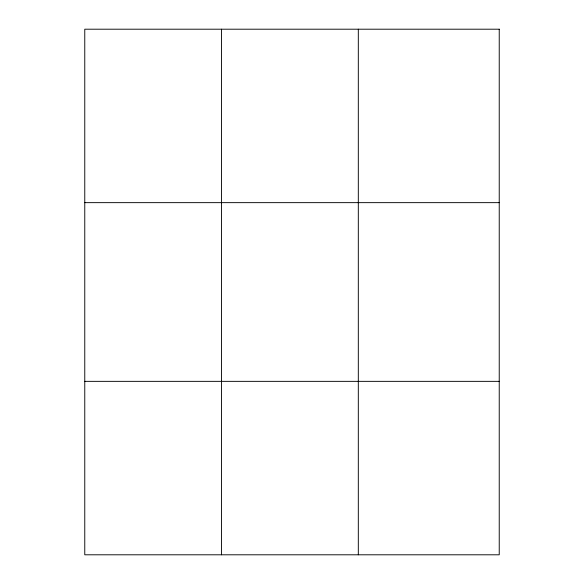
<?xml version="1.0" encoding="UTF-8"?>
<svg xmlns="http://www.w3.org/2000/svg" width="584" height="584" viewBox="0 0 584 584"><rect width="100%" height="100%" fill="white"/><g stroke="black" fill="none" stroke-linecap="round" stroke-linejoin="round"><path stroke-width="0.88" d="M221.54 29.2L221.54 554.8M358.313 29.2L358.313 554.8M84.768 202.648L499.232 202.648M84.768 381.352L499.232 381.352M499.232 29.2L499.232 554.8L84.768 554.8L84.768 29.2L499.232 29.2"/></g></svg>
